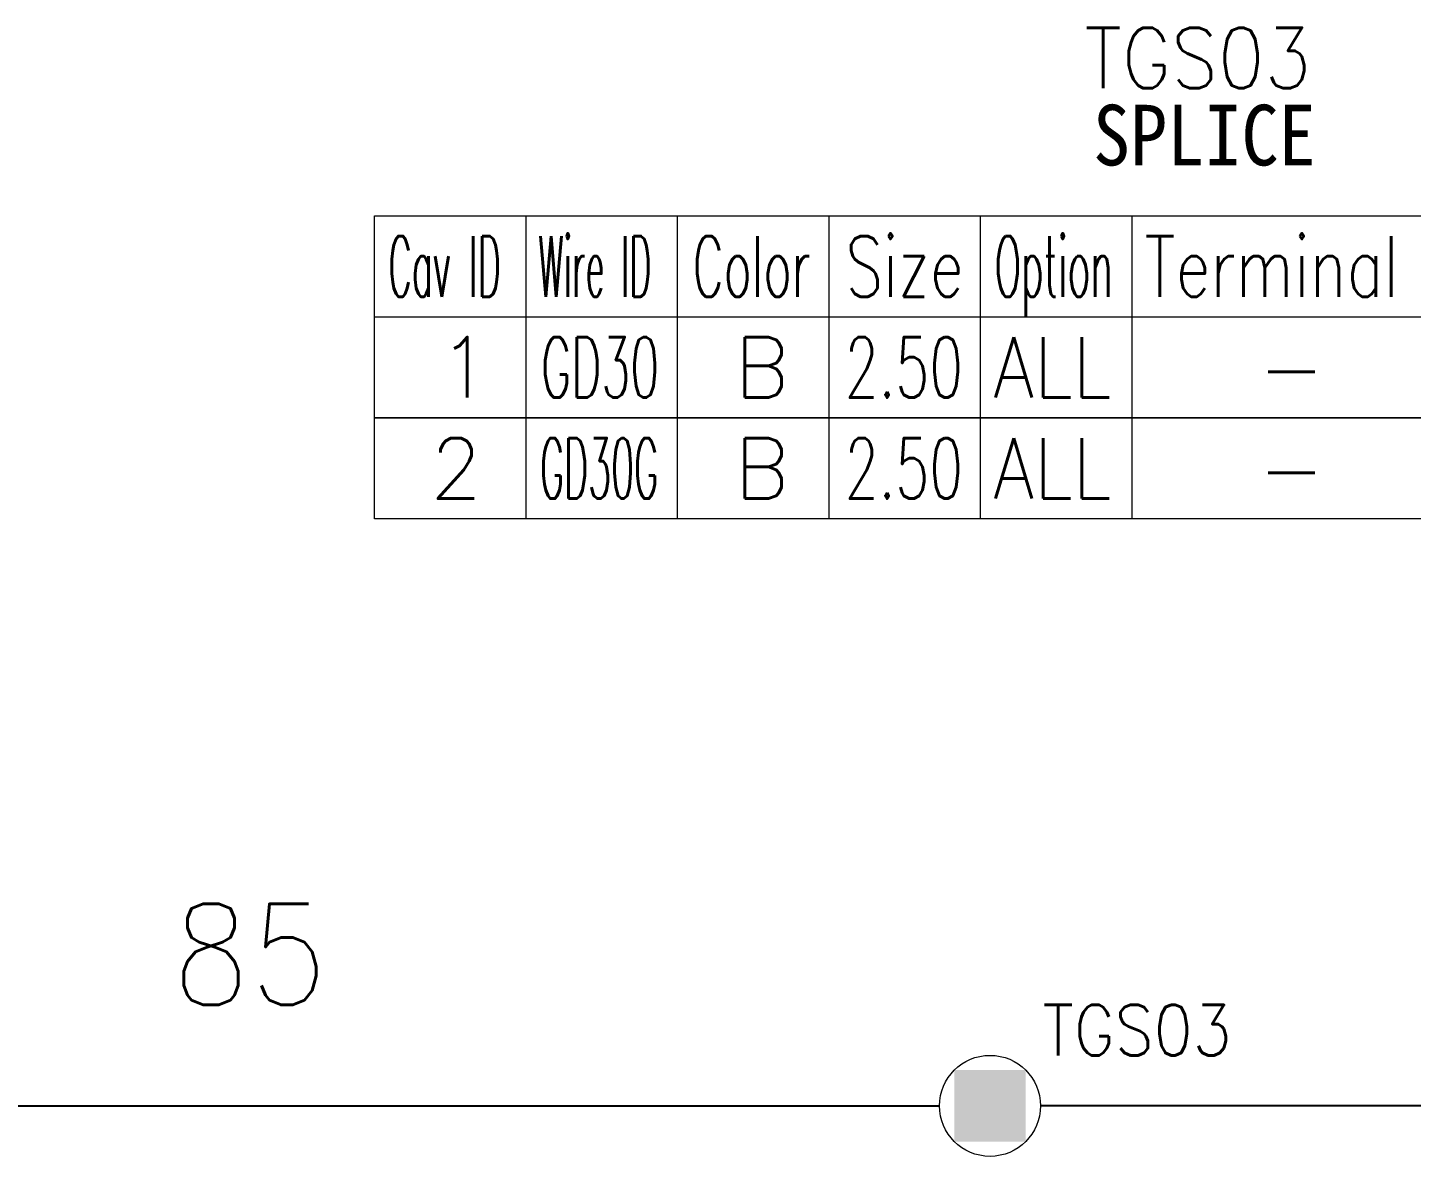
# Model space of a CAD drawing. Header units: inches. Extents: x 47316 to 59086, y 3141 to 11743.
# Drawn here: x 51460.4 to 51528.8, y 4858.5 to 4914.4 of the extents above; entities that cross this region are included whole.
import ezdxf

# ---------------------------------------------------------------- set-up
doc = ezdxf.new("R2010")
doc.units = ezdxf.units.IN
doc.header["$MEASUREMENT"] = 0
doc.layers.add('_BLACK_HOLE', color=7, linetype='Continuous')
doc.styles.get("Standard").update_dxf_attribs({"font": ''})
doc.styles.get('Standard').set_extended_font_data('SimSun')
doc.linetypes.add('_VH_OTCON', pattern='A,0.0001,[7,VeSys.shx,S=0.1,R=0,X=0,Y=0],-0.4,[7,VeSys.shx,S=0.1,R=0,X=0,Y=0],-0.4,["X",Standard,S=1,R=0,X=-0.5,Y=-0.5],-0.0001,[7,VeSys.shx,S=0.1,R=0,X=0,Y=0],-0.4', length=1.2002)

msp = doc.modelspace()

# ---------------------------------------------------------------- linework, layer by layer
at = {"color": 40, "linetype": 'Continuous', "lineweight": 15}
msp.add_circle((51507.982, 4861.031), 2.5, dxfattribs=at)
at = {"color": 40, "linetype": 'Continuous', "lineweight": 15, "extrusion": (0, 0, -1)}
msp.add_solid([(-51506.214, 4862.799), (-51506.214, 4859.263), (-51509.75, 4862.799), (-51509.75, 4859.263)], dxfattribs=at)
at = {"layer": '_BLACK_HOLE', "linetype": 'Continuous', "lineweight": 15}
for p, q in [((51477.519, 4905.09), (51560.019, 4905.09)), ((51477.519, 4900.09), (51477.519, 4905.09)), ((51477.519, 4900.09), (51560.019, 4900.09))]:
    msp.add_line(p, q, dxfattribs=at)
at = {"layer": '_BLACK_HOLE', "color": 7, "linetype": 'Continuous', "lineweight": 15}
for p, q in [((51485.019, 4900.09), (51485.019, 4905.09)), ((51492.519, 4900.09), (51492.519, 4905.09)), ((51500.019, 4900.09), (51500.019, 4905.09)), ((51507.519, 4900.09), (51507.519, 4905.09)), ((51515.019, 4900.09), (51515.019, 4905.09))]:
    msp.add_line(p, q, dxfattribs=at)
at = {"layer": '_BLACK_HOLE', "color": 102, "linetype": 'Continuous', "lineweight": 15}
for p, q in [((51485.019, 4895.09), (51485.019, 4900.09)), ((51492.519, 4895.09), (51492.519, 4900.09)), ((51500.019, 4895.09), (51500.019, 4900.09)), ((51507.519, 4895.09), (51507.519, 4900.09)), ((51515.019, 4895.09), (51515.019, 4900.09)), ((51485.019, 4890.09), (51485.019, 4895.09)), ((51492.519, 4890.09), (51492.519, 4895.09)), ((51500.019, 4890.09), (51500.019, 4895.09)), ((51507.519, 4890.09), (51507.519, 4895.09)), ((51515.019, 4890.09), (51515.019, 4895.09))]:
    msp.add_line(p, q, dxfattribs=at)
at = {"layer": '_BLACK_HOLE', "linetype": '_VH_OTCON', "lineweight": -3, "ltscale": 5}
for p, q in [((51436.796, 4861.031), (51505.482, 4861.031)), ((51555.302, 4861.031), (51510.482, 4861.031))]:
    msp.add_line(p, q, dxfattribs=at)
at = {"layer": '_BLACK_HOLE', "linetype": 'Continuous', "lineweight": 15}
for points in [[(51477.519, 4895.09), (51477.519, 4900.09), (51560.019, 4900.09), (51560.019, 4895.09)], [(51477.519, 4890.09), (51477.519, 4895.09), (51560.019, 4895.09), (51560.019, 4890.09)]]:
    msp.add_lwpolyline(points, close=True, dxfattribs=at)

# ---------------------------------------------------------------- texts
at = {"color": 21, "linetype": 'Continuous', "lineweight": 15, "insert": (51510.589, 4866.031), "char_height": 2.5, "width": 10.39286, "attachment_point": 1}
msp.add_mtext('\\Fromans.shx;\\W0.9000000000;\\T1.0000000000;\\o\\lTGS03', dxfattribs=at)
at = {"layer": '_BLACK_HOLE', "color": 6, "linetype": 'Continuous', "lineweight": 20, "char_height": 3, "attachment_point": 1}
for s, insert, width in [('\\Fromans.shx;\\W0.9000000000;\\T1.0000000000;\\o\\lTGS03', (51512.661, 4914.407), 12.47143), ('\\f黑体|b0|i0|c1|p0;\\W0.9000000000;\\T1.0000000000;\\o\\lSPLICE', (51513.08, 4910.59), 11.64944)]:
    msp.add_mtext(s, dxfattribs=dict(at, insert=insert, width=width))
at = {"layer": '_BLACK_HOLE', "color": 7, "linetype": 'Continuous', "lineweight": 15, "char_height": 3, "attachment_point": 1}
for s, insert, width in [('\\Fromans.shx;\\W0.4292452830;\\T1.0000000000;\\o\\lCav ID', (51478.203, 4904.09), 6.5), ('\\Fromans.shx;\\W0.4026548673;\\T1.0000000000;\\o\\lWire ID', (51485.634, 4904.09), 6.5), ('\\Fromans.shx;\\W0.5687500000;\\T1.0000000000;\\o\\lColor', (51493.262, 4904.09), 6.5), ('\\Fromans.shx;\\W0.7222222222;\\T1.0000000000;\\o\\lSize', (51500.828, 4904.09), 6.5), ('\\Fromans.shx;\\W0.4595959596;\\T1.0000000000;\\o\\lOption', (51508.216, 4904.09), 6.5), ('\\Fromans.shx;\\W0.7480916031;\\T1.0000000000;\\o\\lTerminal', (51515.625, 4904.09), 14), ('\\Fromans.shx;\\W1.0000000000;\\T1.0000000000;\\o\\l1', (51480.697, 4899.09), 2.85714), ('\\Fromans.shx;\\W1.0000000000;\\T1.0000000000;\\o\\l2', (51480.269, 4894.09), 2.85714)]:
    msp.add_mtext(s, dxfattribs=dict(at, insert=insert, width=width))
at = {"layer": '_BLACK_HOLE', "color": 21, "linetype": 'Continuous', "lineweight": 15, "char_height": 3, "attachment_point": 1}
for s, insert, width in [('\\Fromans.shx;\\W0.5548780488;\\T1.0000000000;\\o\\lGD30', (51485.756, 4899.09), 6.5), ('\\Fromans.shx;\\W0.6500000000;\\T1.0000000000;\\o\\l2.50', (51500.797, 4899.09), 6.5), ('\\Fromans.shx;\\W1.0000000000;\\T1.0000000000;\\o\\l-', (51521.233, 4899.09), 3.71429), ('\\Fromans.shx;\\W0.4417475728;\\T1.0000000000;\\o\\lGD30G', (51485.708, 4894.09), 6.5), ('\\Fromans.shx;\\W0.6500000000;\\T1.0000000000;\\o\\l2.50', (51500.797, 4894.09), 6.5), ('\\Fromans.shx;\\W1.0000000000;\\T1.0000000000;\\o\\l-', (51521.233, 4894.09), 3.71429)]:
    msp.add_mtext(s, dxfattribs=dict(at, insert=insert, width=width))
at = {"layer": '_BLACK_HOLE', "color": 140, "linetype": 'Continuous', "lineweight": 15, "char_height": 3, "attachment_point": 1}
for s, insert, width in [('\\Fromans.shx;\\W1.0000000000;\\T1.0000000000;\\o\\lB', (51495.34, 4899.09), 3), ('\\Fromans.shx;\\W0.8750000000;\\T1.0000000000;\\o\\lALL', (51508.144, 4899.09), 6.5), ('\\Fromans.shx;\\W1.0000000000;\\T1.0000000000;\\o\\lB', (51495.34, 4894.09), 3), ('\\Fromans.shx;\\W0.8750000000;\\T1.0000000000;\\o\\lALL', (51508.144, 4894.09), 6.5)]:
    msp.add_mtext(s, dxfattribs=dict(at, insert=insert, width=width))
at = {"layer": '_BLACK_HOLE', "color": 7, "linetype": '_VH_OTCON', "lineweight": 18, "ltscale": 5, "insert": (51467.496, 4871.031), "char_height": 5, "width": 8.57143, "attachment_point": 1}
msp.add_mtext('\\Fromans.shx;\\W0.9000000000;\\T1.0000000000;\\o\\l85', dxfattribs=at)

doc.saveas('drawing.dxf')
